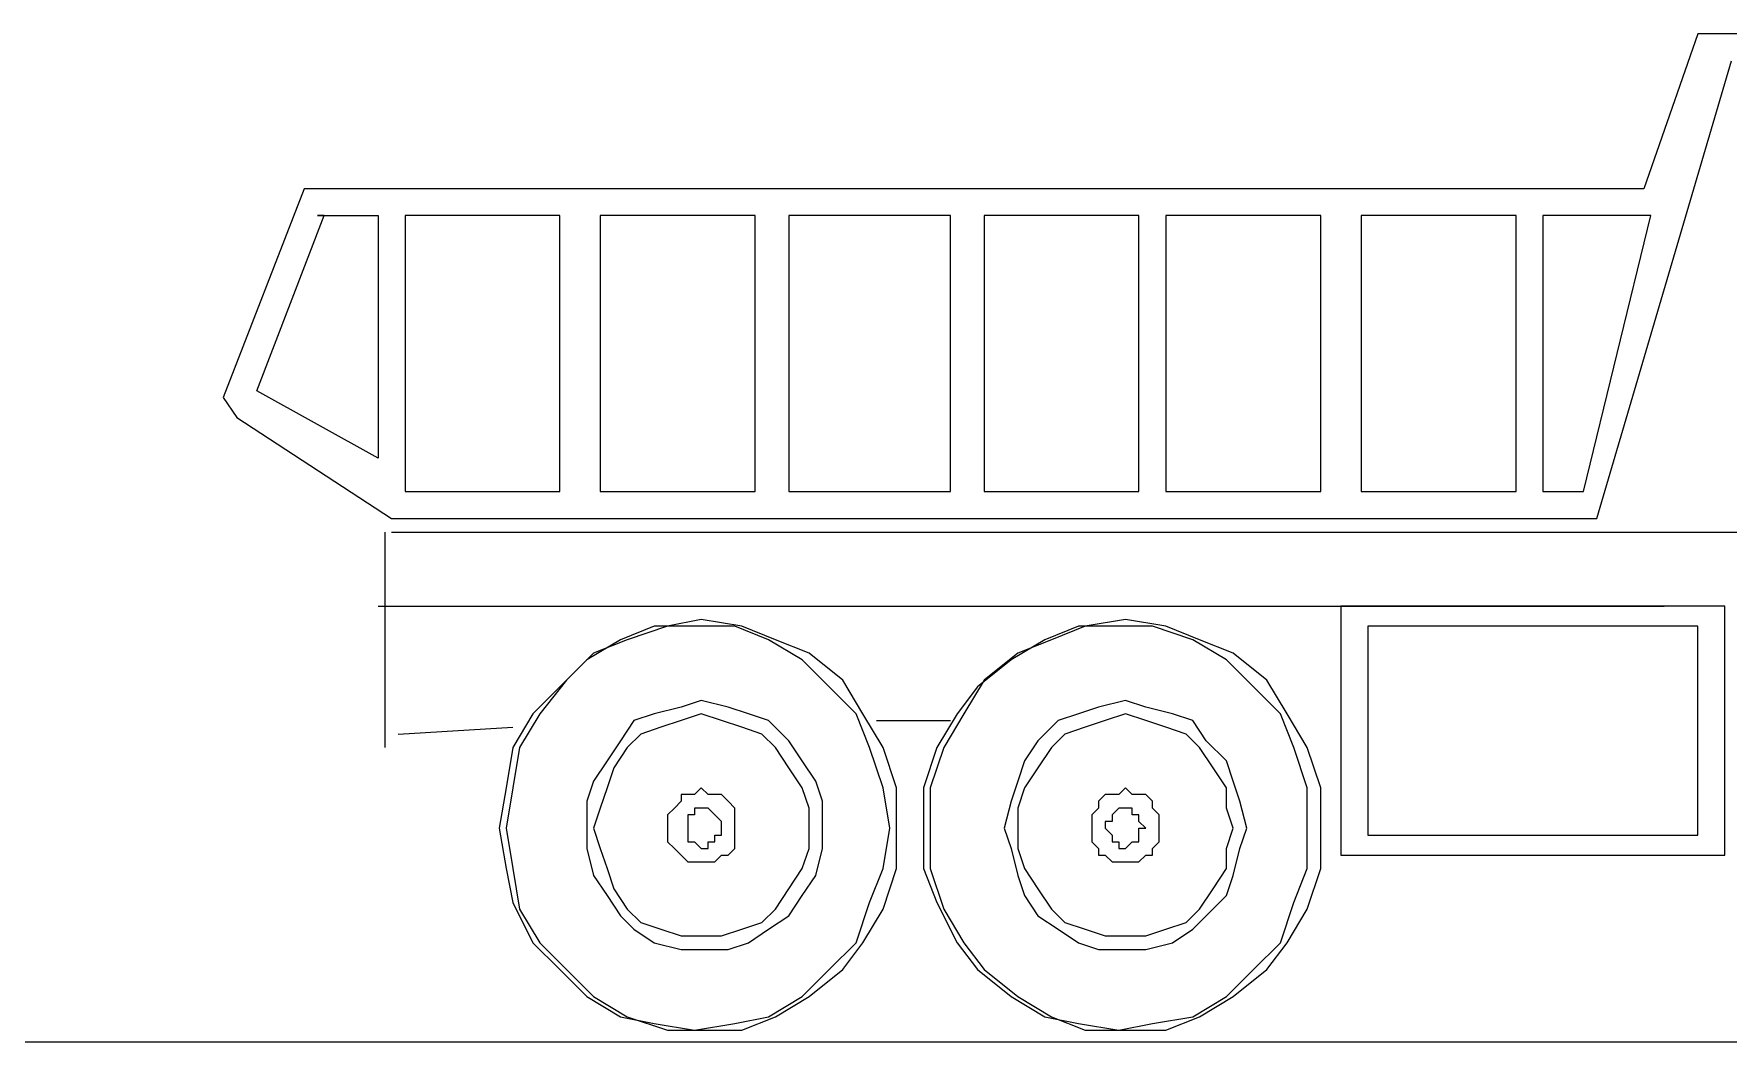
# Model space of a CAD drawing. Header units: millimetres. Extents: x -346728 to 1320345, y -537202 to -385966.
# Drawn here: x 970042 to 976354, y -524356 to -520599 of the extents above; entities that cross this region are included whole.
import ezdxf

# ---------------------------------------------------------------- set-up
doc = ezdxf.new("R2010")
doc.units = ezdxf.units.MM
doc.header["$LTSCALE"] = 100
doc.layers.add('BORDER', color=3, linetype='Continuous', lineweight=15)
doc.layers.add('NET-MANH', color=153, linetype='Continuous', lineweight=15)

msp = doc.modelspace()

# ---------------------------------------------------------------- linework, layer by layer
at = {"layer": 'BORDER'}
msp.add_line((1024925.8, -524355.9, -881.1), (964870.5, -524355.9, -881.1), dxfattribs=at)
at = {"layer": 'NET-MANH'}
for p, q in [((976241.3, -520598.7, -881.1), (976040.6, -521175.7, -881.1)), ((977570.9, -520598.7, -881.1), (976241.3, -520598.7, -881.1)), ((975865, -522405, -881.1), (976366.7, -520699, -881.1)), ((971048.2, -521175.7, -881.1), (970747.1, -521953.4, -881.1)), ((976040.6, -521175.7, -881.1), (971048.2, -521175.7, -881.1)), ((970872.6, -521928.3, -881.1), (971123.5, -521276, -881.1)), ((971098.4, -521276, -881.1), (971324.2, -521276, -881.1)), ((971123.5, -521276, -881.1), (971098.4, -521276, -881.1)), ((971324.2, -521276, -881.1), (971324.2, -522179.2, -881.1)), ((971424.5, -521276, -881.1), (971424.5, -522304.6, -881.1)), ((972001.5, -521276, -881.1), (971424.5, -521276, -881.1)), ((972001.5, -522304.6, -881.1), (972001.5, -521276, -881.1)), ((972152, -521276, -881.1), (972152, -522304.6, -881.1)), ((972729.1, -521276, -881.1), (972152, -521276, -881.1)), ((972152, -521276, -881.1), (972152, -522304.6, -881.1)), ((972729.1, -521276, -881.1), (972152, -521276, -881.1)), ((972729.1, -522304.6, -881.1), (972729.1, -521276, -881.1)), ((972729.1, -522304.6, -881.1), (972729.1, -521276, -881.1)), ((972854.5, -521276, -881.1), (972854.5, -522304.6, -881.1)), ((973456.6, -521276, -881.1), (972854.5, -521276, -881.1)), ((972854.5, -521276, -881.1), (972854.5, -522304.6, -881.1)), ((973456.6, -521276, -881.1), (972854.5, -521276, -881.1)), ((973456.6, -522304.6, -881.1), (973456.6, -521276, -881.1)), ((973456.6, -522304.6, -881.1), (973456.6, -521276, -881.1)), ((973582, -521276, -881.1), (973582, -522304.6, -881.1)), ((973582, -521276, -881.1), (973582, -522304.6, -881.1)), ((974159, -521276, -881.1), (973582, -521276, -881.1)), ((974159, -521276, -881.1), (973582, -521276, -881.1)), ((974159, -522304.6, -881.1), (974159, -521276, -881.1)), ((974159, -522304.6, -881.1), (974159, -521276, -881.1)), ((974259.4, -521276, -881.1), (974259.4, -522304.6, -881.1)), ((974259.4, -521276, -881.1), (974259.4, -522304.6, -881.1)), ((974836.4, -521276, -881.1), (974259.4, -521276, -881.1)), ((974836.4, -521276, -881.1), (974259.4, -521276, -881.1)), ((974836.4, -522304.6, -881.1), (974836.4, -521276, -881.1)), ((974836.4, -522304.6, -881.1), (974836.4, -521276, -881.1)), ((974986.9, -521276, -881.1), (974986.9, -522304.6, -881.1)), ((975563.9, -521276, -881.1), (974986.9, -521276, -881.1)), ((975563.9, -522304.6, -881.1), (975563.9, -521276, -881.1)), ((975664.3, -521276, -881.1), (975664.3, -522304.6, -881.1)), ((976065.7, -521276, -881.1), (975664.3, -521276, -881.1)), ((975814.8, -522304.6, -881.1), (976065.7, -521276, -881.1)), ((970747.1, -521953.4, -881.1), (970797.3, -522028.7, -881.1)), ((971324.2, -522179.2, -881.1), (970872.6, -521928.3, -881.1)), ((970797.3, -522028.7, -881.1), (971374.3, -522405, -881.1)), ((971424.5, -522304.6, -881.1), (972001.5, -522304.6, -881.1)), ((972152, -522304.6, -881.1), (972729.1, -522304.6, -881.1)), ((972152, -522304.6, -881.1), (972729.1, -522304.6, -881.1)), ((972854.5, -522304.6, -881.1), (973456.6, -522304.6, -881.1)), ((972854.5, -522304.6, -881.1), (973456.6, -522304.6, -881.1)), ((973582, -522304.6, -881.1), (974159, -522304.6, -881.1)), ((973582, -522304.6, -881.1), (974159, -522304.6, -881.1)), ((974259.4, -522304.6, -881.1), (974836.4, -522304.6, -881.1)), ((974259.4, -522304.6, -881.1), (974836.4, -522304.6, -881.1)), ((974986.9, -522304.6, -881.1), (975563.9, -522304.6, -881.1)), ((975664.3, -522304.6, -881.1), (975814.8, -522304.6, -881.1)), ((971374.3, -522405, -881.1), (975865, -522405, -881.1)), ((971349.2, -522455.1, -881.1), (971349.2, -523257.9, -881.1)), ((971374.3, -522455.1, -881.1), (976442, -522455.1, -881.1)), ((971324.2, -522731.1, -881.1), (976115.9, -522731.1, -881.1)), ((976341.6, -522731.1, -881.1), (974911.7, -522731.1, -881.1)), ((974911.7, -522731.1, -881.1), (974911.7, -523659.3, -881.1)), ((976341.6, -523659.3, -881.1), (976341.6, -522731.1, -881.1)), ((972352.7, -522806.4, -881.1), (972227.3, -522856.5, -881.1)), ((972402.9, -522806.4, -881.1), (972252.4, -522856.5, -881.1)), ((972503.3, -522806.4, -881.1), (972352.7, -522806.4, -881.1)), ((972528.4, -522781.3, -881.1), (972402.9, -522806.4, -881.1)), ((972653.8, -522806.4, -881.1), (972503.3, -522806.4, -881.1)), ((972678.9, -522806.4, -881.1), (972528.4, -522781.3, -881.1)), ((972779.2, -522856.5, -881.1), (972653.8, -522806.4, -881.1)), ((972804.3, -522856.5, -881.1), (972678.9, -522806.4, -881.1)), ((973933.2, -522806.4, -881.1), (973807.8, -522856.5, -881.1)), ((973958.3, -522806.4, -881.1), (973832.9, -522856.5, -881.1)), ((974083.8, -522806.4, -881.1), (973933.2, -522806.4, -881.1)), ((974108.9, -522781.3, -881.1), (973958.3, -522806.4, -881.1)), ((974209.2, -522806.4, -881.1), (974083.8, -522806.4, -881.1)), ((974259.4, -522806.4, -881.1), (974108.9, -522781.3, -881.1)), ((974359.7, -522856.5, -881.1), (974209.2, -522806.4, -881.1)), ((974384.8, -522856.5, -881.1), (974259.4, -522806.4, -881.1)), ((976241.3, -522806.4, -881.1), (975012, -522806.4, -881.1)), ((975012, -522806.4, -881.1), (975012, -523584.1, -881.1)), ((976241.3, -523584.1, -881.1), (976241.3, -522806.4, -881.1)), ((972227.3, -522856.5, -881.1), (972101.9, -522931.8, -881.1)), ((972252.4, -522856.5, -881.1), (972127, -522906.7, -881.1)), ((972904.7, -522931.8, -881.1), (972779.2, -522856.5, -881.1)), ((972929.7, -522906.7, -881.1), (972804.3, -522856.5, -881.1)), ((973807.8, -522856.5, -881.1), (973682.4, -522931.8, -881.1)), ((973832.9, -522856.5, -881.1), (973707.5, -522906.7, -881.1)), ((974485.2, -522931.8, -881.1), (974359.7, -522856.5, -881.1)), ((974510.3, -522906.7, -881.1), (974384.8, -522856.5, -881.1)), ((972101.9, -522931.8, -881.1), (972001.5, -523032.2, -881.1)), ((972127, -522906.7, -881.1), (972026.6, -523007.1, -881.1)), ((973005, -523032.2, -881.1), (972904.7, -522931.8, -881.1)), ((973055.2, -523007.1, -881.1), (972929.7, -522906.7, -881.1)), ((973682.4, -522931.8, -881.1), (973556.9, -523032.2, -881.1)), ((973707.5, -522906.7, -881.1), (973582, -523007.1, -881.1)), ((974585.5, -523032.2, -881.1), (974485.2, -522931.8, -881.1)), ((974635.7, -523007.1, -881.1), (974510.3, -522906.7, -881.1)), ((972001.5, -523032.2, -881.1), (971901.2, -523132.5, -881.1)), ((972026.6, -523007.1, -881.1), (971926.3, -523132.5, -881.1)), ((973105.4, -523132.5, -881.1), (973005, -523032.2, -881.1)), ((973130.4, -523132.5, -881.1), (973055.2, -523007.1, -881.1)), ((973556.9, -523032.2, -881.1), (973481.7, -523132.5, -881.1)), ((973582, -523007.1, -881.1), (973506.8, -523132.5, -881.1)), ((974685.9, -523132.5, -881.1), (974585.5, -523032.2, -881.1)), ((974711, -523132.5, -881.1), (974635.7, -523007.1, -881.1)), ((972453.1, -523107.4, -881.1), (972352.7, -523132.5, -881.1)), ((972528.4, -523082.3, -881.1), (972453.1, -523107.4, -881.1)), ((972628.7, -523107.4, -881.1), (972528.4, -523082.3, -881.1)), ((972704, -523132.5, -881.1), (972628.7, -523107.4, -881.1)), ((974008.5, -523107.4, -881.1), (973933.2, -523132.5, -881.1)), ((974108.9, -523082.3, -881.1), (974008.5, -523107.4, -881.1)), ((974184.1, -523107.4, -881.1), (974108.9, -523082.3, -881.1)), ((974284.5, -523132.5, -881.1), (974184.1, -523107.4, -881.1)), ((971399.4, -523207.8, -881.1), (971825.9, -523182.7, -881.1)), ((971901.2, -523132.5, -881.1), (971825.9, -523257.9, -881.1)), ((971926.3, -523132.5, -881.1), (971851, -523257.9, -881.1)), ((972277.5, -523157.6, -881.1), (972227.3, -523232.9, -881.1)), ((972352.7, -523132.5, -881.1), (972277.5, -523157.6, -881.1)), ((972377.8, -523182.7, -881.1), (972302.6, -523207.8, -881.1)), ((972453.1, -523157.6, -881.1), (972377.8, -523182.7, -881.1)), ((972528.4, -523132.5, -881.1), (972453.1, -523157.6, -881.1)), ((972603.6, -523157.6, -881.1), (972528.4, -523132.5, -881.1)), ((972678.9, -523182.7, -881.1), (972603.6, -523157.6, -881.1)), ((972754.1, -523207.8, -881.1), (972678.9, -523182.7, -881.1)), ((972779.2, -523157.6, -881.1), (972704, -523132.5, -881.1)), ((972854.5, -523232.9, -881.1), (972779.2, -523157.6, -881.1)), ((973155.5, -523257.9, -881.1), (973105.4, -523132.5, -881.1)), ((973205.7, -523257.9, -881.1), (973130.4, -523132.5, -881.1)), ((973180.6, -523157.6, -881.1), (973456.6, -523157.6, -881.1)), ((973481.7, -523132.5, -881.1), (973406.4, -523257.9, -881.1)), ((973506.8, -523132.5, -881.1), (973431.5, -523257.9, -881.1)), ((973858, -523157.6, -881.1), (973782.7, -523232.9, -881.1)), ((973933.2, -523132.5, -881.1), (973858, -523157.6, -881.1)), ((973958.3, -523182.7, -881.1), (973883.1, -523207.8, -881.1)), ((974033.6, -523157.6, -881.1), (973958.3, -523182.7, -881.1)), ((974108.9, -523132.5, -881.1), (974033.6, -523157.6, -881.1)), ((974184.1, -523157.6, -881.1), (974108.9, -523132.5, -881.1)), ((974259.4, -523182.7, -881.1), (974184.1, -523157.6, -881.1)), ((974334.6, -523207.8, -881.1), (974259.4, -523182.7, -881.1)), ((974359.7, -523157.6, -881.1), (974284.5, -523132.5, -881.1)), ((974409.9, -523232.9, -881.1), (974359.7, -523157.6, -881.1)), ((974736, -523257.9, -881.1), (974685.9, -523132.5, -881.1)), ((974786.2, -523257.9, -881.1), (974711, -523132.5, -881.1)), ((972227.3, -523232.9, -881.1), (972177.1, -523308.1, -881.1)), ((972302.6, -523207.8, -881.1), (972252.4, -523257.9, -881.1)), ((972804.3, -523257.9, -881.1), (972754.1, -523207.8, -881.1)), ((972904.7, -523308.1, -881.1), (972854.5, -523232.9, -881.1)), ((973782.7, -523232.9, -881.1), (973732.5, -523308.1, -881.1)), ((973883.1, -523207.8, -881.1), (973832.9, -523257.9, -881.1)), ((974384.8, -523257.9, -881.1), (974334.6, -523207.8, -881.1)), ((974485.2, -523308.1, -881.1), (974409.9, -523232.9, -881.1)), ((971825.9, -523257.9, -881.1), (971800.8, -523408.5, -881.1)), ((971851, -523257.9, -881.1), (971825.9, -523408.5, -881.1)), ((972177.1, -523308.1, -881.1), (972127, -523383.4, -881.1)), ((972252.4, -523257.9, -881.1), (972202.2, -523333.2, -881.1)), ((972854.5, -523333.2, -881.1), (972804.3, -523257.9, -881.1)), ((972954.8, -523383.4, -881.1), (972904.7, -523308.1, -881.1)), ((973205.7, -523408.5, -881.1), (973155.5, -523257.9, -881.1)), ((973255.9, -523408.5, -881.1), (973205.7, -523257.9, -881.1)), ((973406.4, -523257.9, -881.1), (973356.2, -523408.5, -881.1)), ((973431.5, -523257.9, -881.1), (973381.3, -523408.5, -881.1)), ((973732.5, -523308.1, -881.1), (973707.5, -523383.4, -881.1)), ((973832.9, -523257.9, -881.1), (973782.7, -523333.2, -881.1)), ((974435, -523333.2, -881.1), (974384.8, -523257.9, -881.1)), ((974510.3, -523383.4, -881.1), (974485.2, -523308.1, -881.1)), ((974786.2, -523408.5, -881.1), (974736, -523257.9, -881.1)), ((974836.4, -523408.5, -881.1), (974786.2, -523257.9, -881.1)), ((972202.2, -523333.2, -881.1), (972177.1, -523408.5, -881.1)), ((972904.7, -523408.5, -881.1), (972854.5, -523333.2, -881.1)), ((973782.7, -523333.2, -881.1), (973732.5, -523408.5, -881.1)), ((974485.2, -523408.5, -881.1), (974435, -523333.2, -881.1)), ((971800.8, -523408.5, -881.1), (971775.7, -523559, -881.1)), ((971825.9, -523408.5, -881.1), (971800.8, -523559, -881.1)), ((972127, -523383.4, -881.1), (972101.9, -523458.6, -881.1)), ((972177.1, -523408.5, -881.1), (972152, -523483.7, -881.1)), ((972478.2, -523433.6, -881.1), (972453.1, -523433.6, -881.1)), ((972453.1, -523433.6, -881.1), (972453.1, -523458.6, -881.1)), ((972503.3, -523433.6, -881.1), (972478.2, -523433.6, -881.1)), ((972528.4, -523408.5, -881.1), (972503.3, -523433.6, -881.1)), ((972553.4, -523433.6, -881.1), (972528.4, -523408.5, -881.1)), ((972578.5, -523433.6, -881.1), (972553.4, -523433.6, -881.1)), ((972603.6, -523433.6, -881.1), (972578.5, -523433.6, -881.1)), ((972628.7, -523458.6, -881.1), (972603.6, -523433.6, -881.1)), ((972929.7, -523483.7, -881.1), (972904.7, -523408.5, -881.1)), ((972979.9, -523458.6, -881.1), (972954.8, -523383.4, -881.1)), ((973230.8, -523559, -881.1), (973205.7, -523408.5, -881.1)), ((973255.9, -523559, -881.1), (973255.9, -523408.5, -881.1)), ((973356.2, -523408.5, -881.1), (973356.2, -523559, -881.1)), ((973381.3, -523408.5, -881.1), (973381.3, -523559, -881.1)), ((973707.5, -523383.4, -881.1), (973682.4, -523458.6, -881.1)), ((973732.5, -523408.5, -881.1), (973707.5, -523483.7, -881.1)), ((974033.6, -523433.6, -881.1), (974008.5, -523458.6, -881.1)), ((974058.7, -523433.6, -881.1), (974033.6, -523433.6, -881.1)), ((974083.8, -523433.6, -881.1), (974058.7, -523433.6, -881.1)), ((974108.9, -523408.5, -881.1), (974083.8, -523433.6, -881.1)), ((974133.9, -523433.6, -881.1), (974108.9, -523408.5, -881.1)), ((974159, -523433.6, -881.1), (974133.9, -523433.6, -881.1)), ((974184.1, -523433.6, -881.1), (974159, -523433.6, -881.1)), ((974209.2, -523458.6, -881.1), (974184.1, -523433.6, -881.1)), ((974485.2, -523483.7, -881.1), (974485.2, -523408.5, -881.1)), ((974535.3, -523458.6, -881.1), (974510.3, -523383.4, -881.1)), ((974786.2, -523559, -881.1), (974786.2, -523408.5, -881.1)), ((974836.4, -523559, -881.1), (974836.4, -523408.5, -881.1)), ((972101.9, -523458.6, -881.1), (972101.9, -523559, -881.1)), ((972152, -523483.7, -881.1), (972127, -523559, -881.1)), ((972428, -523483.7, -881.1), (972402.9, -523508.8, -881.1)), ((972453.1, -523458.6, -881.1), (972428, -523483.7, -881.1)), ((972503.3, -523483.7, -881.1), (972503.3, -523508.8, -881.1)), ((972528.4, -523483.7, -881.1), (972503.3, -523483.7, -881.1)), ((972553.4, -523483.7, -881.1), (972528.4, -523483.7, -881.1)), ((972578.5, -523508.8, -881.1), (972553.4, -523483.7, -881.1)), ((972653.8, -523483.7, -881.1), (972628.7, -523458.6, -881.1)), ((972653.8, -523508.8, -881.1), (972653.8, -523483.7, -881.1)), ((972929.7, -523559, -881.1), (972929.7, -523483.7, -881.1)), ((972979.9, -523559, -881.1), (972979.9, -523458.6, -881.1)), ((973682.4, -523458.6, -881.1), (973657.3, -523559, -881.1)), ((973707.5, -523483.7, -881.1), (973707.5, -523559, -881.1)), ((974008.5, -523483.7, -881.1), (973983.4, -523508.8, -881.1)), ((974008.5, -523458.6, -881.1), (974008.5, -523483.7, -881.1)), ((974083.8, -523483.7, -881.1), (974058.7, -523508.8, -881.1)), ((974108.9, -523483.7, -881.1), (974083.8, -523483.7, -881.1)), ((974133.9, -523483.7, -881.1), (974108.9, -523483.7, -881.1)), ((974133.9, -523508.8, -881.1), (974133.9, -523483.7, -881.1)), ((974209.2, -523483.7, -881.1), (974209.2, -523458.6, -881.1)), ((974234.3, -523508.8, -881.1), (974209.2, -523483.7, -881.1)), ((974510.3, -523559, -881.1), (974485.2, -523483.7, -881.1)), ((974560.4, -523559, -881.1), (974535.3, -523458.6, -881.1)), ((971775.7, -523559, -881.1), (971800.8, -523709.5, -881.1)), ((971800.8, -523559, -881.1), (971825.9, -523709.5, -881.1)), ((972101.9, -523559, -881.1), (972101.9, -523634.3, -881.1)), ((972127, -523559, -881.1), (972152, -523634.3, -881.1)), ((972402.9, -523508.8, -881.1), (972402.9, -523533.9, -881.1)), ((972402.9, -523533.9, -881.1), (972402.9, -523559, -881.1)), ((972402.9, -523559, -881.1), (972402.9, -523584.1, -881.1)), ((972478.2, -523508.8, -881.1), (972478.2, -523533.9, -881.1)), ((972503.3, -523508.8, -881.1), (972478.2, -523508.8, -881.1)), ((972478.2, -523533.9, -881.1), (972478.2, -523559, -881.1)), ((972478.2, -523559, -881.1), (972478.2, -523584.1, -881.1)), ((972603.6, -523533.9, -881.1), (972578.5, -523508.8, -881.1)), ((972603.6, -523559, -881.1), (972603.6, -523533.9, -881.1)), ((972603.6, -523584.1, -881.1), (972603.6, -523559, -881.1)), ((972653.8, -523533.9, -881.1), (972653.8, -523508.8, -881.1)), ((972653.8, -523559, -881.1), (972653.8, -523533.9, -881.1)), ((972653.8, -523584.1, -881.1), (972653.8, -523559, -881.1)), ((972929.7, -523634.3, -881.1), (972929.7, -523559, -881.1)), ((972979.9, -523634.3, -881.1), (972979.9, -523559, -881.1)), ((973205.7, -523709.5, -881.1), (973230.8, -523559, -881.1)), ((973255.9, -523709.5, -881.1), (973255.9, -523559, -881.1)), ((973356.2, -523559, -881.1), (973356.2, -523709.5, -881.1)), ((973381.3, -523559, -881.1), (973381.3, -523709.5, -881.1)), ((973657.3, -523559, -881.1), (973682.4, -523634.3, -881.1)), ((973707.5, -523559, -881.1), (973707.5, -523634.3, -881.1)), ((973983.4, -523508.8, -881.1), (973983.4, -523533.9, -881.1)), ((973983.4, -523533.9, -881.1), (973983.4, -523559, -881.1)), ((973983.4, -523559, -881.1), (973983.4, -523584.1, -881.1)), ((974033.6, -523533.9, -881.1), (974033.6, -523559, -881.1)), ((974058.7, -523533.9, -881.1), (974033.6, -523533.9, -881.1)), ((974033.6, -523559, -881.1), (974058.7, -523584.1, -881.1)), ((974058.7, -523508.8, -881.1), (974058.7, -523533.9, -881.1)), ((974159, -523508.8, -881.1), (974133.9, -523508.8, -881.1)), ((974159, -523533.9, -881.1), (974159, -523508.8, -881.1)), ((974184.1, -523559, -881.1), (974159, -523533.9, -881.1)), ((974159, -523559, -881.1), (974184.1, -523559, -881.1)), ((974159, -523584.1, -881.1), (974159, -523559, -881.1)), ((974234.3, -523533.9, -881.1), (974234.3, -523508.8, -881.1)), ((974234.3, -523559, -881.1), (974234.3, -523533.9, -881.1)), ((974234.3, -523584.1, -881.1), (974234.3, -523559, -881.1)), ((974485.2, -523634.3, -881.1), (974510.3, -523559, -881.1)), ((974535.3, -523634.3, -881.1), (974560.4, -523559, -881.1)), ((974786.2, -523709.5, -881.1), (974786.2, -523559, -881.1)), ((974836.4, -523709.5, -881.1), (974836.4, -523559, -881.1)), ((972402.9, -523584.1, -881.1), (972402.9, -523609.2, -881.1)), ((972402.9, -523609.2, -881.1), (972428, -523634.3, -881.1)), ((972478.2, -523584.1, -881.1), (972478.2, -523609.2, -881.1)), ((972478.2, -523609.2, -881.1), (972503.3, -523609.2, -881.1)), ((972503.3, -523609.2, -881.1), (972528.4, -523634.3, -881.1)), ((972553.4, -523609.2, -881.1), (972578.5, -523609.2, -881.1)), ((972553.4, -523634.3, -881.1), (972553.4, -523609.2, -881.1)), ((972578.5, -523584.1, -881.1), (972603.6, -523584.1, -881.1)), ((972578.5, -523609.2, -881.1), (972578.5, -523584.1, -881.1)), ((972653.8, -523609.2, -881.1), (972653.8, -523584.1, -881.1)), ((972653.8, -523634.3, -881.1), (972653.8, -523609.2, -881.1)), ((973983.4, -523584.1, -881.1), (973983.4, -523609.2, -881.1)), ((973983.4, -523609.2, -881.1), (974008.5, -523634.3, -881.1)), ((974058.7, -523584.1, -881.1), (974058.7, -523609.2, -881.1)), ((974058.7, -523609.2, -881.1), (974083.8, -523609.2, -881.1)), ((974083.8, -523609.2, -881.1), (974083.8, -523634.3, -881.1)), ((974108.9, -523634.3, -881.1), (974133.9, -523609.2, -881.1)), ((974133.9, -523609.2, -881.1), (974159, -523609.2, -881.1)), ((974159, -523609.2, -881.1), (974159, -523584.1, -881.1)), ((974209.2, -523634.3, -881.1), (974234.3, -523609.2, -881.1)), ((974234.3, -523609.2, -881.1), (974234.3, -523584.1, -881.1)), ((975012, -523584.1, -881.1), (976241.3, -523584.1, -881.1)), ((972101.9, -523634.3, -881.1), (972127, -523734.6, -881.1)), ((972152, -523634.3, -881.1), (972177.1, -523709.5, -881.1)), ((972428, -523634.3, -881.1), (972453.1, -523659.3, -881.1)), ((972453.1, -523659.3, -881.1), (972478.2, -523684.4, -881.1)), ((972478.2, -523684.4, -881.1), (972503.3, -523684.4, -881.1)), ((972503.3, -523684.4, -881.1), (972528.4, -523684.4, -881.1)), ((972528.4, -523634.3, -881.1), (972553.4, -523634.3, -881.1)), ((972528.4, -523684.4, -881.1), (972553.4, -523684.4, -881.1)), ((972553.4, -523684.4, -881.1), (972578.5, -523684.4, -881.1)), ((972578.5, -523684.4, -881.1), (972603.6, -523659.3, -881.1)), ((972603.6, -523659.3, -881.1), (972628.7, -523659.3, -881.1)), ((972628.7, -523659.3, -881.1), (972653.8, -523634.3, -881.1)), ((972904.7, -523709.5, -881.1), (972929.7, -523634.3, -881.1)), ((972954.8, -523734.6, -881.1), (972979.9, -523634.3, -881.1)), ((973682.4, -523634.3, -881.1), (973707.5, -523734.6, -881.1)), ((973707.5, -523634.3, -881.1), (973732.5, -523709.5, -881.1)), ((974008.5, -523634.3, -881.1), (974008.5, -523659.3, -881.1)), ((974008.5, -523659.3, -881.1), (974033.6, -523659.3, -881.1)), ((974033.6, -523659.3, -881.1), (974058.7, -523684.4, -881.1)), ((974058.7, -523684.4, -881.1), (974083.8, -523684.4, -881.1)), ((974083.8, -523634.3, -881.1), (974108.9, -523634.3, -881.1)), ((974083.8, -523684.4, -881.1), (974108.9, -523684.4, -881.1)), ((974108.9, -523684.4, -881.1), (974133.9, -523684.4, -881.1)), ((974133.9, -523684.4, -881.1), (974159, -523684.4, -881.1)), ((974159, -523684.4, -881.1), (974184.1, -523659.3, -881.1)), ((974184.1, -523659.3, -881.1), (974209.2, -523659.3, -881.1)), ((974209.2, -523659.3, -881.1), (974209.2, -523634.3, -881.1)), ((974485.2, -523709.5, -881.1), (974485.2, -523634.3, -881.1)), ((974510.3, -523734.6, -881.1), (974535.3, -523634.3, -881.1)), ((974911.7, -523659.3, -881.1), (976341.6, -523659.3, -881.1)), ((971800.8, -523709.5, -881.1), (971825.9, -523835, -881.1)), ((971825.9, -523709.5, -881.1), (971851, -523860, -881.1)), ((972127, -523734.6, -881.1), (972177.1, -523809.9, -881.1)), ((972177.1, -523709.5, -881.1), (972202.2, -523784.8, -881.1)), ((972854.5, -523784.8, -881.1), (972904.7, -523709.5, -881.1)), ((972904.7, -523809.9, -881.1), (972954.8, -523734.6, -881.1)), ((973155.5, -523835, -881.1), (973205.7, -523709.5, -881.1)), ((973205.7, -523860, -881.1), (973255.9, -523709.5, -881.1)), ((973356.2, -523709.5, -881.1), (973406.4, -523835, -881.1)), ((973381.3, -523709.5, -881.1), (973431.5, -523860, -881.1)), ((973707.5, -523734.6, -881.1), (973732.5, -523809.9, -881.1)), ((973732.5, -523709.5, -881.1), (973782.7, -523784.8, -881.1)), ((974435, -523784.8, -881.1), (974485.2, -523709.5, -881.1)), ((974485.2, -523809.9, -881.1), (974510.3, -523734.6, -881.1)), ((974736, -523835, -881.1), (974786.2, -523709.5, -881.1)), ((974786.2, -523860, -881.1), (974836.4, -523709.5, -881.1)), ((972177.1, -523809.9, -881.1), (972227.3, -523885.1, -881.1)), ((972202.2, -523784.8, -881.1), (972252.4, -523860, -881.1)), ((972804.3, -523860, -881.1), (972854.5, -523784.8, -881.1)), ((972854.5, -523885.1, -881.1), (972904.7, -523809.9, -881.1)), ((973732.5, -523809.9, -881.1), (973782.7, -523885.1, -881.1)), ((973782.7, -523784.8, -881.1), (973832.9, -523860, -881.1)), ((974384.8, -523860, -881.1), (974435, -523784.8, -881.1)), ((974409.9, -523885.1, -881.1), (974485.2, -523809.9, -881.1)), ((971825.9, -523835, -881.1), (971901.2, -523985.5, -881.1)), ((971851, -523860, -881.1), (971926.3, -523985.5, -881.1)), ((972252.4, -523860, -881.1), (972302.6, -523910.2, -881.1)), ((972754.1, -523910.2, -881.1), (972804.3, -523860, -881.1)), ((973105.4, -523985.5, -881.1), (973155.5, -523835, -881.1)), ((973130.4, -523985.5, -881.1), (973205.7, -523860, -881.1)), ((973406.4, -523835, -881.1), (973481.7, -523985.5, -881.1)), ((973431.5, -523860, -881.1), (973506.8, -523985.5, -881.1)), ((973832.9, -523860, -881.1), (973883.1, -523910.2, -881.1)), ((974334.6, -523910.2, -881.1), (974384.8, -523860, -881.1)), ((974685.9, -523985.5, -881.1), (974736, -523835, -881.1)), ((974711, -523985.5, -881.1), (974786.2, -523860, -881.1)), ((972227.3, -523885.1, -881.1), (972277.5, -523935.3, -881.1)), ((972277.5, -523935.3, -881.1), (972352.7, -523985.5, -881.1)), ((972302.6, -523910.2, -881.1), (972377.8, -523935.3, -881.1)), ((972377.8, -523935.3, -881.1), (972453.1, -523960.4, -881.1)), ((972603.6, -523960.4, -881.1), (972678.9, -523935.3, -881.1)), ((972678.9, -523935.3, -881.1), (972754.1, -523910.2, -881.1)), ((972704, -523985.5, -881.1), (972779.2, -523935.3, -881.1)), ((972779.2, -523935.3, -881.1), (972854.5, -523885.1, -881.1)), ((973782.7, -523885.1, -881.1), (973858, -523935.3, -881.1)), ((973858, -523935.3, -881.1), (973933.2, -523985.5, -881.1)), ((973883.1, -523910.2, -881.1), (973958.3, -523935.3, -881.1)), ((973958.3, -523935.3, -881.1), (974033.6, -523960.4, -881.1)), ((974184.1, -523960.4, -881.1), (974259.4, -523935.3, -881.1)), ((974259.4, -523935.3, -881.1), (974334.6, -523910.2, -881.1)), ((974284.5, -523985.5, -881.1), (974359.7, -523935.3, -881.1)), ((974359.7, -523935.3, -881.1), (974409.9, -523885.1, -881.1)), ((971901.2, -523985.5, -881.1), (972001.5, -524085.8, -881.1)), ((971926.3, -523985.5, -881.1), (972026.6, -524085.8, -881.1)), ((972352.7, -523985.5, -881.1), (972453.1, -524010.6, -881.1)), ((972453.1, -523960.4, -881.1), (972528.4, -523960.4, -881.1)), ((972528.4, -523960.4, -881.1), (972603.6, -523960.4, -881.1)), ((972628.7, -524010.6, -881.1), (972704, -523985.5, -881.1)), ((973005, -524085.8, -881.1), (973105.4, -523985.5, -881.1)), ((973055.2, -524085.8, -881.1), (973130.4, -523985.5, -881.1)), ((973481.7, -523985.5, -881.1), (973556.9, -524085.8, -881.1)), ((973506.8, -523985.5, -881.1), (973582, -524085.8, -881.1)), ((973933.2, -523985.5, -881.1), (974008.5, -524010.6, -881.1)), ((974033.6, -523960.4, -881.1), (974108.9, -523960.4, -881.1)), ((974108.9, -523960.4, -881.1), (974184.1, -523960.4, -881.1)), ((974184.1, -524010.6, -881.1), (974284.5, -523985.5, -881.1)), ((974585.5, -524085.8, -881.1), (974685.9, -523985.5, -881.1)), ((974635.7, -524085.8, -881.1), (974711, -523985.5, -881.1)), ((972453.1, -524010.6, -881.1), (972528.4, -524010.6, -881.1)), ((972528.4, -524010.6, -881.1), (972628.7, -524010.6, -881.1)), ((974008.5, -524010.6, -881.1), (974108.9, -524010.6, -881.1)), ((974108.9, -524010.6, -881.1), (974184.1, -524010.6, -881.1)), ((972001.5, -524085.8, -881.1), (972101.9, -524186.2, -881.1)), ((972026.6, -524085.8, -881.1), (972127, -524186.2, -881.1)), ((972904.7, -524186.2, -881.1), (973005, -524085.8, -881.1)), ((972929.7, -524186.2, -881.1), (973055.2, -524085.8, -881.1)), ((973556.9, -524085.8, -881.1), (973682.4, -524186.2, -881.1)), ((973582, -524085.8, -881.1), (973707.5, -524186.2, -881.1)), ((974485.2, -524186.2, -881.1), (974585.5, -524085.8, -881.1)), ((974510.3, -524186.2, -881.1), (974635.7, -524085.8, -881.1)), ((972101.9, -524186.2, -881.1), (972227.3, -524261.4, -881.1)), ((972127, -524186.2, -881.1), (972252.4, -524261.4, -881.1)), ((972779.2, -524261.4, -881.1), (972904.7, -524186.2, -881.1)), ((972804.3, -524261.4, -881.1), (972929.7, -524186.2, -881.1)), ((973682.4, -524186.2, -881.1), (973807.8, -524261.4, -881.1)), ((973707.5, -524186.2, -881.1), (973832.9, -524261.4, -881.1)), ((974359.7, -524261.4, -881.1), (974485.2, -524186.2, -881.1)), ((974384.8, -524261.4, -881.1), (974510.3, -524186.2, -881.1)), ((972227.3, -524261.4, -881.1), (972352.7, -524286.5, -881.1)), ((972252.4, -524261.4, -881.1), (972402.9, -524311.6, -881.1)), ((972653.8, -524286.5, -881.1), (972779.2, -524261.4, -881.1)), ((972678.9, -524311.6, -881.1), (972804.3, -524261.4, -881.1)), ((973807.8, -524261.4, -881.1), (973933.2, -524286.5, -881.1)), ((973832.9, -524261.4, -881.1), (973958.3, -524311.6, -881.1)), ((974209.2, -524286.5, -881.1), (974359.7, -524261.4, -881.1)), ((974259.4, -524311.6, -881.1), (974384.8, -524261.4, -881.1)), ((972352.7, -524286.5, -881.1), (972503.3, -524311.6, -881.1)), ((972402.9, -524311.6, -881.1), (972528.4, -524311.6, -881.1)), ((972503.3, -524311.6, -881.1), (972653.8, -524286.5, -881.1)), ((972528.4, -524311.6, -881.1), (972678.9, -524311.6, -881.1)), ((973933.2, -524286.5, -881.1), (974083.8, -524311.6, -881.1)), ((973958.3, -524311.6, -881.1), (974108.9, -524311.6, -881.1)), ((974083.8, -524311.6, -881.1), (974209.2, -524286.5, -881.1)), ((974108.9, -524311.6, -881.1), (974259.4, -524311.6, -881.1))]:
    msp.add_line(p, q, dxfattribs=at)

doc.saveas('drawing.dxf')
